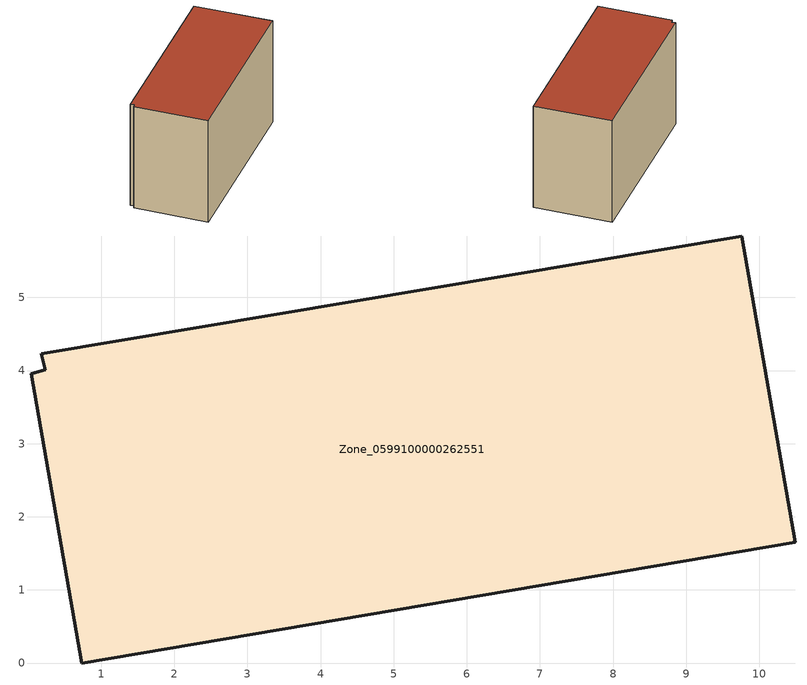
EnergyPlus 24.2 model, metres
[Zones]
Zone_0599100000262551
 floor ground (C_G): 0.04,3.96 0.24,4.01 0.18,4.23 9.76,5.84 10.49,1.65 0.73,0 z0
 wall outside (C_F): 10.49,1.65 9.76,5.84 0.18,4.23 0.24,4.01 0.04,3.96 0.73,0 10.49,1.65 z0:6.14
 roof outside (C_R): 0.24,4.01 0.04,3.96 0.73,0 10.49,1.65 9.76,5.84 0.18,4.23 z6.14
[BUILDING]
Pand.0599100000262551: North Axis=0; Terrain=City; Loads Convergence Tolerance Value=0.04; Temperature Convergence Tolerance Value=0.4; Solar Distribution=FullExterior; Maximum Number of Warmup Days=25; Minimum Number of Warmup Days=1
[Site:Location]
Rotterdam.The.Hague.AP_ZH_NLD Design_Conditions: Latitude=51.96; Longitude=4.45; Time Zone=1; Elevation=-4.5
[SITE:GROUNDTEMPERATURE:BUILDINGSURFACE]
18, 18, 18, 18, 18, 18, 18, 18, 18, 18, 18, 18
[MATERIAL] Thermal Absorptance=0.9; Solar Absorptance=0.7; Visible Absorptance=0.7
Name | Roughness | Thickness | Conductivity | Density | Specific Heat
G.TI.1946 | MediumSmooth | 0.15 | 1 | 540 | 1210
F.TI.1946 | Rough | 0.3 | 0.857143 | 1920 | 840
R.TI.1946 | MediumRough | 0.2 | 0.1 | 1500 | 1000
[CONSTRUCTION]
C_G: G.TI.1946
C_F: F.TI.1946
C_R: R.TI.1946
[ZONE]
Zone_0599100000262551: Type=1; Multiplier=1; Ceiling Height=Autocalculate; Volume=Autocalculate; Floor Area=autocalculate; Part of Total Floor Area=Yes
[ZONEINFILTRATION:DESIGNFLOWRATE]
Infil_Zone_0599100000262551: Zone or ZoneList or Space or SpaceList=Zone_0599100000262551; Schedule=AlwaysOn; Design Flow Rate Calculation Method=Flow/Area; Flow Rate per Floor Area=0.003; Constant Term Coefficient=1; Temperature Term Coefficient=0; Velocity Term Coefficient=0; Velocity Squared Term Coefficient=0
[HVACTEMPLATE:ZONE:IDEALLOADSAIRSYSTEM]
Zone_0599100000262551: Maximum Heating Supply Air Temperature=50; Minimum Cooling Supply Air Temperature=13; Maximum Heating Supply Air Humidity Ratio=0.0156; Minimum Cooling Supply Air Humidity Ratio=0.0077; Heating Limit=NoLimit; Cooling Limit=NoLimit; Dehumidification Control Type=ConstantSensibleHeatRatio; Cooling Sensible Heat Ratio=0.7; Dehumidification Setpoint=60; Humidification Control Type=None; Humidification Setpoint=30; Outdoor Air Method=None; Outdoor Air Flow Rate per Person=0.00944; Outdoor Air Flow Rate per Zone Floor Area=0; Outdoor Air Flow Rate per Zone=0; Demand Controlled Ventilation Type=None; Outdoor Air Economizer Type=NoEconomizer; Heat Recovery Type=None; Sensible Heat Recovery Effectiveness=0.7; Latent Heat Recovery Effectiveness=0.65
[ZONECONTROL:THERMOSTAT]
ThermostatControl_Zone_0599100000262551: Zone or ZoneList=Zone_0599100000262551; Control Type Schedule=DualSetpointControlType; Control 1=Thermostat_Zone_0599100000262551; Temperature Difference Between Cutout And Setpoint=0
[THERMOSTATSETPOINT:DUALSETPOINT]
Thermostat_Zone_0599100000262551: Heating Setpoint Temperature Schedule=HeatingSetpoint_Zone_0599100000262551; Cooling Setpoint Temperature Schedule=CoolingSetpoint_Zone_0599100000262551
[SCHEDULE:COMPACT]
HeatingSetpoint_Zone_0599100000262551: Through: 12/31, For: AllDays, Until: 24:00, 21
CoolingSetpoint_Zone_0599100000262551: Through: 12/31, For: AllDays, Until: 24:00, 24
DualSetpointControlType: Through: 12/31, For: AllDays, Until: 24:00, 4
AlwaysOn: Through: 12/31, For: AllDays, Until: 24:00, 1
